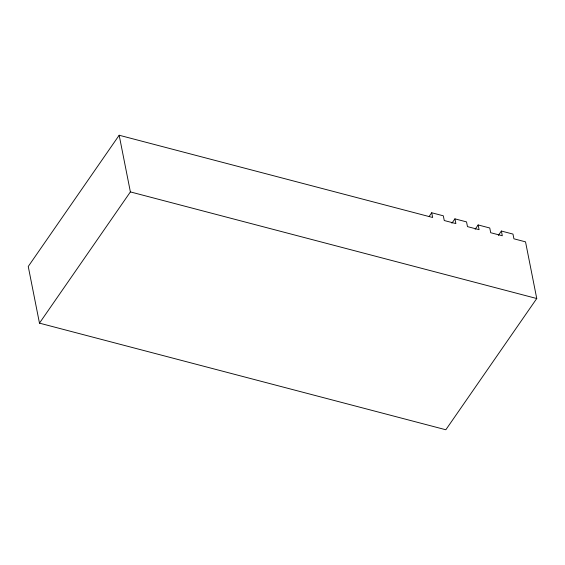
<?xml version="1.0" encoding="UTF-8"?>
<svg xmlns="http://www.w3.org/2000/svg" width="565" height="565" viewBox="0 0 565 565"><rect width="100%" height="100%" fill="white"/><g stroke="black" fill="none" stroke-linecap="round" stroke-linejoin="round"><path stroke-width="0.85" d="M501.374 231.036L502.306 235.76L490.695 232.716L489.763 227.992L478.152 224.948L479.085 229.665L467.474 226.621L466.542 221.897L454.931 218.853L455.87 223.578L444.26 220.527L443.32 215.809L431.709 212.765L432.649 217.483L119.166 135.24L28.25 266.475L39.472 323.145L445.834 429.76L536.75 298.525L525.528 241.855L513.917 238.804L512.985 234.087L501.374 231.036L498.358 235.386M39.472 323.145L130.388 191.909L119.166 135.24M429.209 216.367L431.709 212.765M451.915 223.203L454.931 218.853M475.137 229.298L478.152 224.948M130.388 191.909L536.75 298.525"/></g></svg>
